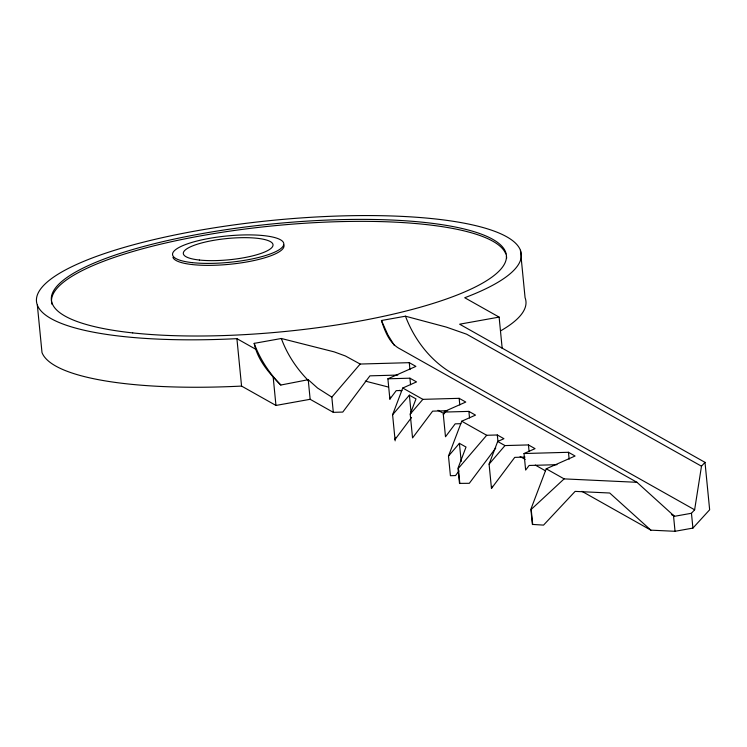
<?xml version="1.0" encoding="UTF-8"?>
<svg xmlns="http://www.w3.org/2000/svg" width="747" height="747" viewBox="0 0 747 747"><rect width="100%" height="100%" fill="white"/><g stroke="black" fill="none" stroke-linecap="round" stroke-linejoin="round"><path stroke-width="1.12" d="M671.45 514.599L674.494 516.308L691.461 513.264L694.626 509.799L701.489 466.203L705 462.356L459.62 324.198L499.117 317.101L502.18 348.335M397.796 375.059L369.924 375.844L342.78 412.073L333.311 412.344L331.827 397.133L317.587 388.067L308.231 379.7L280.825 385.032C269.209 373.444 257.472 359.877 254.185 343.368L281.339 338.494L334.208 351.884L345.385 355.974L360.166 364.041L409.281 362.668L415.902 366.394L387.889 378.804L389.878 399.103L390.56 397.077M395.751 437.312L395.014 439.497L411.56 417.424M458.994 470.965L455.549 475.568L450.413 475.708L448.48 456.081L461.721 421.224L486.689 435.277L497.315 434.978L503.936 438.704L497.689 441.477L489.089 464.13L491.47 488.435L492.208 486.25M395.154 440.861L392.595 414.772L402.754 388.02L416.527 381.913L409.916 378.187L387.889 378.804M447.63 410.729L432.625 411.149L412.549 437.938L410.215 414.109L415.995 398.898L409.375 395.172L392.595 414.772M460.908 423.689L455.184 423.848L445.492 436.78L443.307 414.51L444.456 411.504L465.773 402.054L459.153 398.328L422.867 399.346L402.754 388.02M495.756 448.004L469.303 483.309L459.489 483.384L458.004 468.182L466.025 447.051L459.405 443.326L448.48 456.081M705 462.356L709.65 509.771L692.917 528.092L675.036 531.294L650.88 530.165L609.72 493.011L575.134 491.386L543.545 525.113L532.368 524.413L530.884 509.211L546.225 468.799L575.078 456.015L568.458 452.29L524.02 453.532L525.645 470.087L529.109 465.465L556.982 464.69M389.878 399.103L396.218 390.644L401.933 390.485M491.47 488.435L514.739 457.379L525.038 457.089M331.827 397.133L360.166 364.041M410.215 414.109L422.867 399.346M443.307 414.51L445.427 412.045L468.883 411.392L475.503 415.117L461.721 421.224M459.835 483.58L458.35 468.378L486.689 435.277M489.089 464.13L504.981 445.576L528.437 444.923L535.057 448.648L524.02 453.532M532.695 524.599L531.21 509.398L564.125 478.883L636.967 482.31L674.494 516.308M636.967 482.31L400.495 349.166C389.476 343.769 385.013 331.388 381.437 320.51L405.462 316.196L446.351 327.111L466.623 334.198L701.489 466.203M37.35 305.121L42 352.547A243.569 57.687 -5.6 0 0 241.561 386.078L275.96 405.444L310.154 399.3L333.311 412.344M365.264 381.101L388.337 387.03M399.421 390.317L401.363 390.961M499.117 317.101L464.718 297.736A243.569 57.687 -5.6 0 0 400.009 216.294A243.569 57.687 -5.6 0 0 50.992 278.995A243.569 57.687 -5.6 0 0 236.911 338.652L255.343 349.036M694.626 509.799L451.057 372.66C429.852 359.998 414.127 339.119 405.462 316.196M444.456 411.504L445.427 412.045M497.689 441.477L504.981 445.576M546.225 468.799L564.125 478.883M438.003 410.299L444.082 413.726M520.117 456.538L525.178 459.386M535.319 465.092L545.459 470.806M581.95 491.349L650.88 530.165M307.979 380.158C296.391 368.29 287.025 354.106 281.339 338.494M280.825 385.032C269.237 373.173 259.881 358.98 254.185 343.368M394.425 345.562L387.936 334.992L381.437 320.51M691.461 513.264L692.917 528.092M673.467 515.253L675.036 531.294M568.458 452.29L569.139 459.237M520.426 250.273L525.076 297.698A243.569 57.687 -5.6 0 1 500.873 330.706M528.437 444.923L529.081 451.487M497.315 434.978L497.96 441.552M468.883 411.392L469.527 417.956M459.153 398.328L459.797 404.902M459.405 443.326L461.198 461.571M409.281 362.668L409.963 369.616M409.916 378.187L410.561 384.752M409.375 395.172L411.121 412.97M308.231 379.7L310.154 399.3M273.187 377.179L275.96 405.444M236.911 338.652L241.561 386.078M283.785 244.82A55.885 13.241 -5.6 0 1 233.241 263.906A55.885 13.241 -5.6 0 1 172.94 257.407M52.038 304.356A228.601 54.139 -5.6 0 1 261.394 227.079A228.601 54.139 -5.6 0 1 505.775 253.924M506.391 256.044A228.601 54.139 -5.6 0 1 506.643 258.21M199.356 260.031A45.063 10.673 -5.6 0 0 272.356 246.912A45.063 10.673 -5.6 0 0 212.802 240.497A45.063 10.673 -5.6 0 0 199.356 260.031M132.705 332.901A228.601 54.139 -5.6 0 0 503.02 266.38A228.601 54.139 -5.6 0 0 200.943 233.811A228.601 54.139 -5.6 0 0 132.705 332.901M192.427 262.645A55.885 13.241 -5.6 0 0 282.964 246.379A55.885 13.241 -5.6 0 0 209.113 238.414A55.885 13.241 -5.6 0 0 192.427 262.645"/></g></svg>
